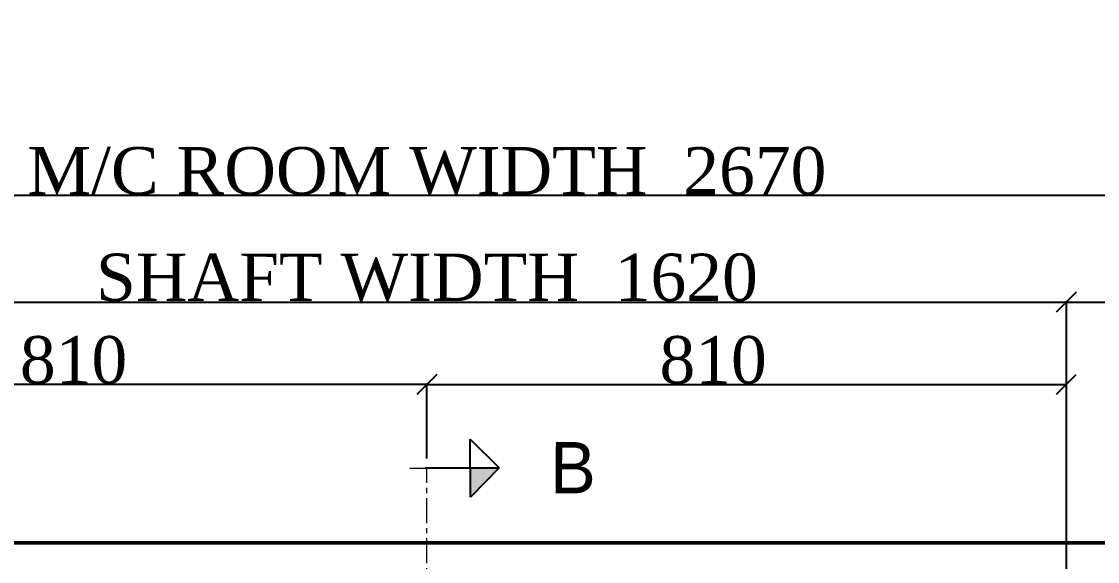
# Model space of a CAD drawing. Header units: millimetres. Extents: x -665 to 1025117, y -27997 to 4210.
# Drawn here: x 18023 to 19386, y -524 to 160 of the extents above; entities that cross this region are included whole.
import ezdxf

# ---------------------------------------------------------------- set-up
doc = ezdxf.new("R2010")
doc.units = ezdxf.units.MM
doc.linetypes.add('$0$CENTER', pattern=[50.8, 31.75, -6.35, 6.35, -6.35])
for name, color, linetype, lineweight in [('$0$Car', 3, 'Continuous', 18), ('$0$CL', 2, '$0$CENTER', 0), ('$0$Wall', 1, 'Continuous', 50)]:
    doc.layers.add(name, color=color, linetype=linetype, lineweight=lineweight)
doc.styles.add('$0$nassar2', font='cent.shx', dxfattribs={"height": 60})
doc.dimstyles.new('$0$Nassar2', dxfattribs={"dimtxt": 35, "dimasz": 25, "dimexe": 1.25, "dimexo": 0.625, "dimtad": 1, "dimtxsty": '$0$nassar2', "dimblk": '$0$_Oblique', "dimcen": 2.5, "dimadec": 0, "dimazin": 0, "dimtfac": 1, "dimtmove": 0, "dimatfit": 3, "dimldrblk": '$0$_Oblique', "dimfxl": 1, "dimarcsym": 0})

# ---------------------------------------------------------------- blocks, each defined once
blk = doc.blocks.new('$0$_Oblique')
at = {"color": 0, "linetype": 'ByBlock', "lineweight": -2}
blk.add_line((-0.5, -0.5), (0.5, 0.5), dxfattribs=at)
blk = doc.blocks.new('*D37')
at = {"color": 0, "lineweight": -2, "transparency": 16777216}
for p, q in [((17726.9, -500.1), (17726.9, -298.6)), ((18536.9, -393.7), (18536.9, -298.6)), ((18536.9, -299.8), (17726.9, -299.8))]:
    blk.add_line(p, q, dxfattribs=at)
at = {"layer": 'Defpoints', "color": 0, "transparency": 16777216}
for p in [(17726.9, -299.8), (18536.9, -394.3), (17726.9, -500.7)]:
    blk.add_point(p, dxfattribs=at)
at = {"color": 0, "lineweight": -2, "transparency": 16777216, "xscale": 25, "yscale": 25, "zscale": 25, "rotation": 180}
blk.add_blockref('$0$_Oblique', (17726.9, -299.8), dxfattribs=at)
at = {"color": 0, "lineweight": -2, "transparency": 16777216, "xscale": 25, "yscale": 25, "zscale": 25}
blk.add_blockref('$0$_Oblique', (18536.9, -299.8), dxfattribs=at)
at = {"color": 0, "transparency": 16777216, "insert": (18089.4, -269.2), "char_height": 60, "attachment_point": 5, "style": '$0$nassar2'}
blk.add_mtext('810', dxfattribs=at)
blk = doc.blocks.new('*D38')
at = {"color": 0, "lineweight": -2, "transparency": 16777216}
for p, q in [((18536.9, -388.9), (18536.9, -298.6)), ((19346.9, -500.1), (19346.9, -298.6)), ((18536.9, -299.8), (19346.9, -299.8))]:
    blk.add_line(p, q, dxfattribs=at)
at = {"layer": 'Defpoints', "color": 0, "transparency": 16777216}
for p in [(19346.9, -299.8), (18536.9, -389.5), (19346.9, -500.7)]:
    blk.add_point(p, dxfattribs=at)
at = {"color": 0, "lineweight": -2, "transparency": 16777216, "xscale": 25, "yscale": 25, "zscale": 25, "rotation": 180}
blk.add_blockref('$0$_Oblique', (18536.9, -299.8), dxfattribs=at)
at = {"color": 0, "lineweight": -2, "transparency": 16777216, "xscale": 25, "yscale": 25, "zscale": 25}
blk.add_blockref('$0$_Oblique', (19346.9, -299.8), dxfattribs=at)
at = {"color": 0, "transparency": 16777216, "insert": (18899.4, -269.2), "char_height": 60, "attachment_point": 5, "style": '$0$nassar2'}
blk.add_mtext('810', dxfattribs=at)
blk = doc.blocks.new('*D45')
at = {"color": 0, "lineweight": -2, "transparency": 16777216}
for p, q in [((17201.9, -703.8), (17201.9, -59.4)), ((19871.9, -60.6), (17201.9, -60.6)), ((19871.9, -703.8), (19871.9, -59.4))]:
    blk.add_line(p, q, dxfattribs=at)
at = {"layer": 'Defpoints', "color": 0, "transparency": 16777216}
for p in [(17201.9, -60.6), (17201.9, -704.4), (19871.9, -704.4)]:
    blk.add_point(p, dxfattribs=at)
at = {"color": 0, "lineweight": -2, "transparency": 16777216, "xscale": 25, "yscale": 25, "zscale": 25, "rotation": 180}
blk.add_blockref('$0$_Oblique', (17201.9, -60.6), dxfattribs=at)
at = {"color": 0, "lineweight": -2, "transparency": 16777216, "xscale": 25, "yscale": 25, "zscale": 25}
blk.add_blockref('$0$_Oblique', (19871.9, -60.6), dxfattribs=at)
at = {"color": 0, "transparency": 16777216, "insert": (18536.9, -30), "char_height": 60, "attachment_point": 5, "style": '$0$nassar2'}
blk.add_mtext('M/C ROOM WIDTH  2670', dxfattribs=at)
blk = doc.blocks.new('*D46')
at = {"color": 0, "lineweight": -2, "transparency": 16777216}
for p, q in [((17726.9, -703.8), (17726.9, -194.3)), ((17726.9, -195.6), (19346.9, -195.6)), ((19346.9, -703.8), (19346.9, -194.3))]:
    blk.add_line(p, q, dxfattribs=at)
at = {"layer": 'Defpoints', "color": 0, "transparency": 16777216}
for p in [(19346.9, -195.6), (17726.9, -704.4), (19346.9, -704.4)]:
    blk.add_point(p, dxfattribs=at)
at = {"color": 0, "lineweight": -2, "transparency": 16777216, "xscale": 25, "yscale": 25, "zscale": 25, "rotation": 180}
blk.add_blockref('$0$_Oblique', (17726.9, -195.6), dxfattribs=at)
at = {"color": 0, "lineweight": -2, "transparency": 16777216, "xscale": 25, "yscale": 25, "zscale": 25}
blk.add_blockref('$0$_Oblique', (19346.9, -195.6), dxfattribs=at)
at = {"color": 0, "transparency": 16777216, "insert": (18536.9, -164.9), "char_height": 60, "attachment_point": 5, "style": '$0$nassar2'}
blk.add_mtext('SHAFT WIDTH  1620', dxfattribs=at)
blk = doc.blocks.new('*D47')
at = {"color": 0, "lineweight": -2, "transparency": 16777216}
for p, q in [((19346.9, -703.8), (19346.9, -194.3)), ((19346.9, -195.6), (19871.9, -195.6)), ((19871.9, -270.5), (19871.9, -194.3))]:
    blk.add_line(p, q, dxfattribs=at)
at = {"layer": 'Defpoints', "color": 0, "transparency": 16777216}
for p in [(19871.9, -195.6), (19871.9, -271.1), (19346.9, -704.4)]:
    blk.add_point(p, dxfattribs=at)
at = {"color": 0, "lineweight": -2, "transparency": 16777216, "xscale": 25, "yscale": 25, "zscale": 25, "rotation": 180}
blk.add_blockref('$0$_Oblique', (19346.9, -195.6), dxfattribs=at)
at = {"color": 0, "lineweight": -2, "transparency": 16777216, "xscale": 25, "yscale": 25, "zscale": 25}
blk.add_blockref('$0$_Oblique', (19871.9, -195.6), dxfattribs=at)
at = {"color": 0, "transparency": 16777216, "insert": (19609.4, -164.9), "char_height": 60, "attachment_point": 5, "style": '$0$nassar2'}
blk.add_mtext('525', dxfattribs=at)

msp = doc.modelspace()

# ---------------------------------------------------------------- hatches: boundary and pattern name
at = {"layer": '$0$Car', "lineweight": 25, "ltscale": 4, "transparency": 16777216}
h = msp.add_hatch(color=256, dxfattribs=at)
h.dxf.hatch_style = 1
h.paths.add_polyline_path([(18591.899, -405.811), (18592.007, -442.562), (18628.429, -405.71)])

# ---------------------------------------------------------------- linework, layer by layer
at = {"layer": '$0$Car', "lineweight": 25, "ltscale": 4}
for p, q in [((18592.007, -442.562), (18591.805, -369.06)), ((18591.805, -369.06), (18628.546, -405.585)), ((18625.823, -405.71), (18534.643, -405.961)), ((18537.25, -405.961), (18628.429, -405.71)), ((18628.429, -405.71), (18592.007, -442.562))]:
    msp.add_line(p, q, dxfattribs=at)
at = {"layer": '$0$Car', "ltscale": 4}
msp.add_line((18515.111, -405.811), (18591.899, -405.811), dxfattribs=at)
at = {"layer": '$0$CL'}
msp.add_line((18536.91, -2812.325), (18536.91, -405.67), dxfattribs=at)
at = {"layer": '$0$Wall'}
msp.add_lwpolyline([(19871.91, -3604.378), (20071.91, -3604.378), (20071.91, -500.676), (17001.91, -500.676), (17001.91, -3604.378), (18036.91, -3604.378)], dxfattribs=at)

# ---------------------------------------------------------------- texts
at = {"ltscale": 4, "insert": (18751.053, -372.94), "char_height": 65, "attachment_point": 3, "rotation": 359.727953}
msp.add_mtext_dynamic_manual_height_columns('B', width=315.98199, gutter_width=125, heights=[0], dxfattribs=at)

# ---------------------------------------------------------------- dimensions: what is measured, and where the dimension line sits
for base, p1, p2, text, picture, middle in [((17201.91, -60.625), (19871.91, -704.378), (17201.91, -704.378), 'M/C ROOM WIDTH  <>', '*D45', (18536.91, -60.625)), ((19346.91, -195.56), (17726.91, -704.378), (19346.91, -704.378), 'SHAFT WIDTH  <>', '*D46', (18536.91, -195.56))]:
    dim = msp.add_linear_dim(base=base, p1=p1, p2=p2, text=text, dimstyle='$0$Nassar2')
    dim.commit()
    dim.dimension.update_dxf_attribs({"geometry": picture, "text_midpoint": middle, "dimtype": 160})
for base, p1, p2, picture, middle in [((19871.91, -195.56), (19346.91, -704.378), (19871.91, -271.11), '*D47', (19609.41, -195.56)), ((17726.91, -299.844), (18536.907, -394.344), (17726.91, -500.676), '*D37', (18089.408, -299.844)), ((19346.91, -299.844), (18536.91, -389.543), (19346.91, -500.676), '*D38', (18899.41, -299.844))]:
    dim = msp.add_linear_dim(base=base, p1=p1, p2=p2, dimstyle='$0$Nassar2')
    dim.commit()
    dim.dimension.update_dxf_attribs({"geometry": picture, "text_midpoint": middle, "dimtype": 160})

doc.saveas('drawing.dxf')
